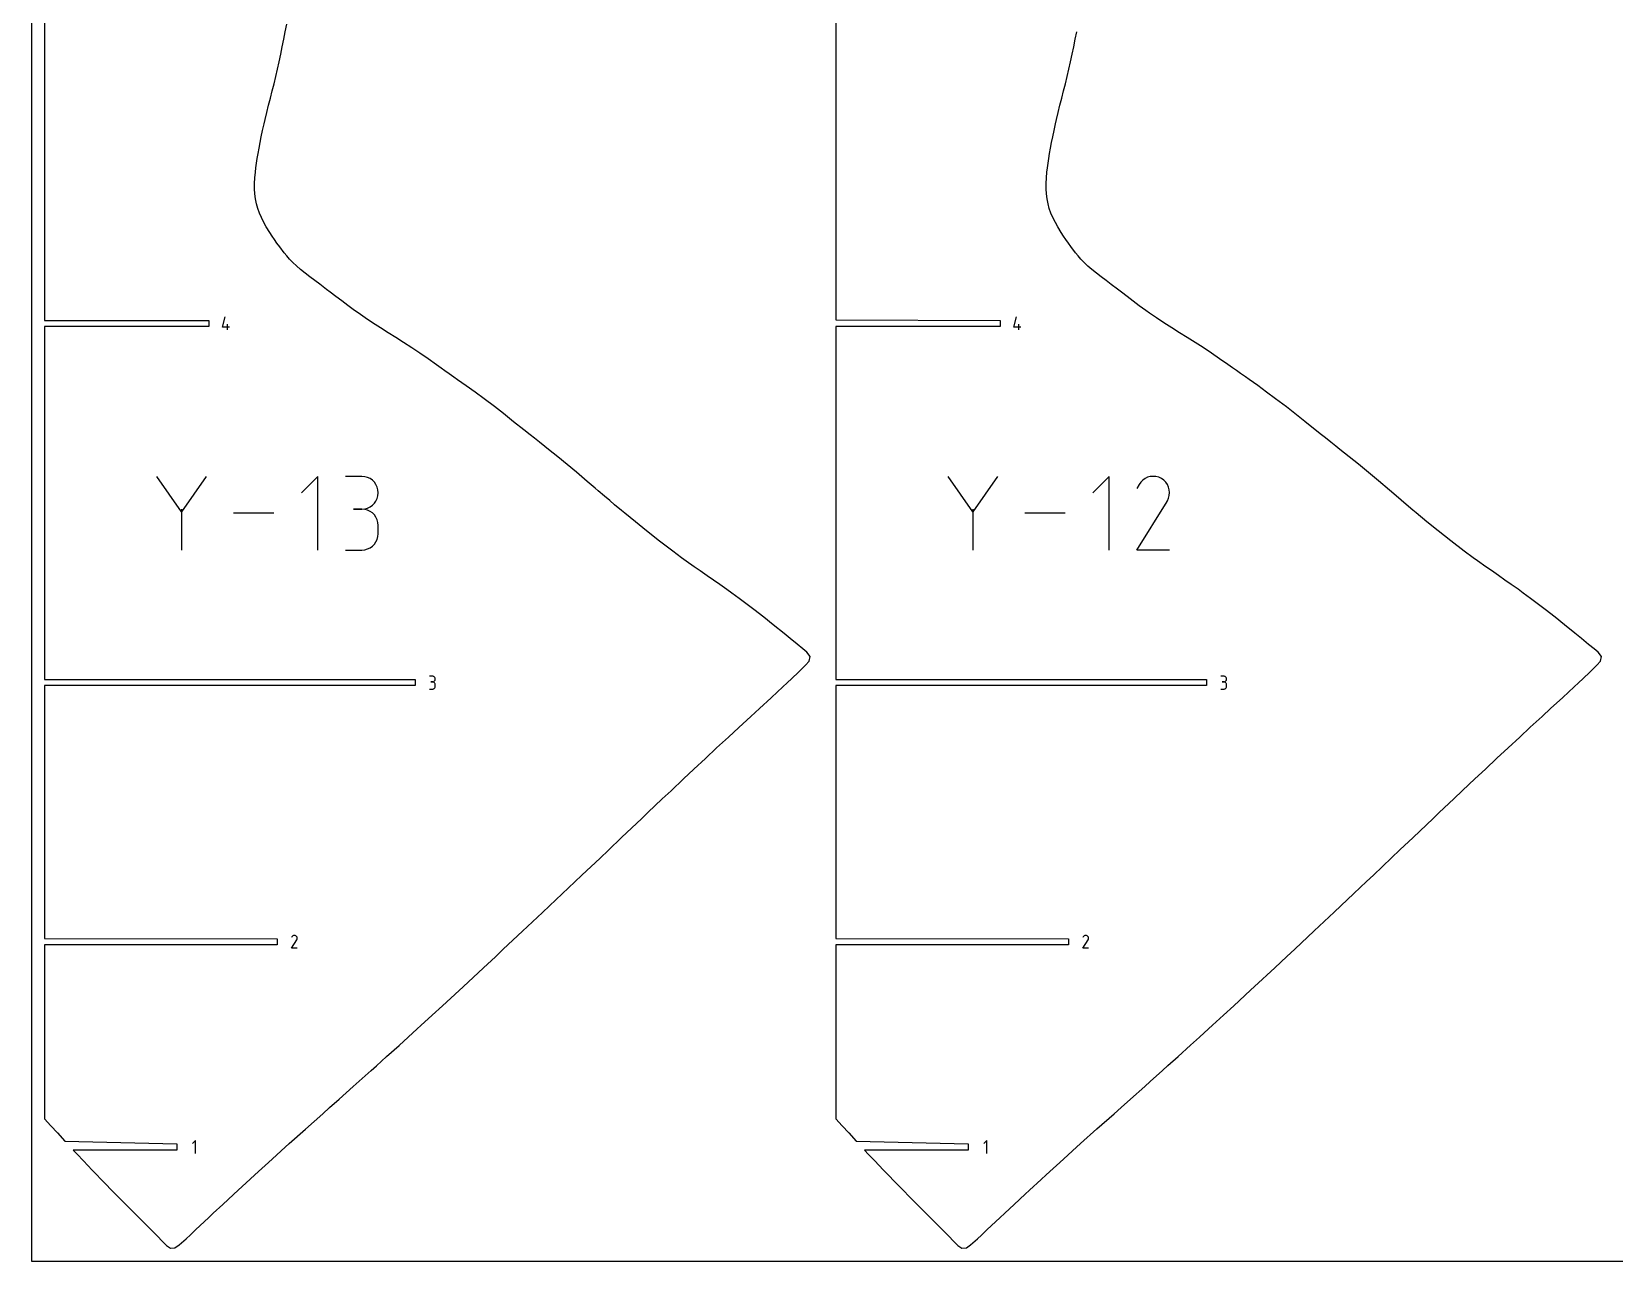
# Model space of a CAD drawing. Extents: x 0 to 51.8, y 0 to 12.2.
# Drawn here: x 0 to 7.72, y 0 to 5.99 of the extents above; entities that cross this region are included whole.
import ezdxf

# ---------------------------------------------------------------- set-up
doc = ezdxf.new("R2010")
doc.units = 0
doc.header["$MEASUREMENT"] = 0
for name, color, linetype in [('annotation', 7, 'Continuous'), ('boundary', 7, 'Continuous'), ('frame', 7, 'Continuous')]:
    doc.layers.add(name, color=color, linetype=linetype)

msp = doc.modelspace()

# ---------------------------------------------------------------- linework, layer by layer
at = {"layer": 'annotation', "color": 1}
for p, q in [((0.9304, 4.554), (0.9444, 4.603)), ((0.9654, 4.554), (0.9304, 4.554)), ((0.9549, 4.54), (0.9549, 4.568)), ((4.789, 4.554), (4.803, 4.603)), ((4.824, 4.554), (4.789, 4.554)), ((4.8135, 4.54), (4.8135, 4.568)), ((0.7305, 3.6529), (0.6107, 3.8261)), ((0.8502, 3.8261), (0.7305, 3.6529)), ((1.3957, 3.8261), (1.3159, 3.7463)), ((1.3957, 3.467), (1.3957, 3.8261)), ((1.6101, 3.8257), (1.5304, 3.8257)), ((1.6244, 3.8244), (1.6101, 3.8257)), ((1.6379, 3.8207), (1.6244, 3.8244)), ((1.6504, 3.8148), (1.6379, 3.8207)), ((1.6615, 3.8069), (1.6504, 3.8148)), ((1.6711, 3.7973), (1.6615, 3.8069)), ((1.679, 3.7862), (1.6711, 3.7973)), ((1.6848, 3.7738), (1.679, 3.7862)), ((4.5895, 3.6529), (4.4697, 3.8261)), ((4.7092, 3.8261), (4.5895, 3.6529)), ((5.2547, 3.8261), (5.1749, 3.7463)), ((5.2547, 3.4671), (5.2547, 3.8261)), ((5.4001, 3.7862), (5.3896, 3.7661)), ((5.4084, 3.798), (5.4001, 3.7862)), ((5.4184, 3.8078), (5.4084, 3.798)), ((5.4297, 3.8156), (5.4184, 3.8078)), ((5.4421, 3.8213), (5.4297, 3.8156)), ((5.4552, 3.8249), (5.4421, 3.8213)), ((5.4688, 3.8261), (5.4552, 3.8249)), ((5.4825, 3.825), (5.4688, 3.8261)), ((5.4961, 3.8215), (5.4825, 3.825)), ((5.5092, 3.8155), (5.4961, 3.8215)), ((5.5209, 3.8072), (5.5092, 3.8155)), ((5.5092, 3.8155), (5.5092, 3.8155)), ((5.5307, 3.7972), (5.5209, 3.8072)), ((5.5385, 3.7859), (5.5307, 3.7972)), ((5.5442, 3.7735), (5.5385, 3.7859)), ((1.6711, 3.6946), (1.679, 3.7058)), ((1.679, 3.7058), (1.6848, 3.7182)), ((1.6886, 3.7604), (1.6848, 3.7738)), ((1.6848, 3.7182), (1.6886, 3.7317)), ((1.6898, 3.7461), (1.6886, 3.7604)), ((1.6886, 3.7317), (1.6898, 3.7461)), ((1.6898, 3.7461), (1.6898, 3.7461)), ((5.5369, 3.7045), (5.5371, 3.7047)), ((5.5371, 3.7047), (5.5373, 3.7049)), ((5.5373, 3.7049), (5.5374, 3.7052)), ((5.5374, 3.7052), (5.5376, 3.7054)), ((5.5376, 3.7054), (5.5377, 3.7057)), ((5.5377, 3.7057), (5.5379, 3.7059)), ((5.5379, 3.7059), (5.538, 3.7062)), ((5.538, 3.7062), (5.5382, 3.7065)), ((5.5382, 3.7065), (5.5443, 3.7195)), ((5.5382, 3.7065), (5.5382, 3.7065)), ((5.5477, 3.7604), (5.5442, 3.7735)), ((5.5443, 3.7195), (5.5478, 3.7331)), ((5.5489, 3.7468), (5.5477, 3.7604)), ((5.5478, 3.7331), (5.5489, 3.7468)), ((0.7305, 3.6669), (0.7305, 3.467)), ((1.1813, 3.6466), (0.9849, 3.6466)), ((1.6101, 3.6662), (1.5702, 3.6662)), ((1.5702, 3.6662), (1.6101, 3.6662)), ((1.6101, 3.6662), (1.6244, 3.6675)), ((1.6244, 3.6649), (1.6101, 3.6662)), ((1.6101, 3.6662), (1.6101, 3.6662)), ((1.6244, 3.6675), (1.6379, 3.6712)), ((1.6379, 3.6612), (1.6244, 3.6649)), ((1.6379, 3.6712), (1.6504, 3.6771)), ((1.6504, 3.6553), (1.6379, 3.6612)), ((1.6504, 3.6771), (1.6615, 3.685)), ((1.6615, 3.6475), (1.6504, 3.6553)), ((1.6615, 3.685), (1.6711, 3.6946)), ((1.6711, 3.6379), (1.6615, 3.6475)), ((1.679, 3.6267), (1.6711, 3.6379)), ((4.5895, 3.6669), (4.5895, 3.467)), ((5.0403, 3.6466), (4.8439, 3.6466)), ((5.3894, 3.467), (5.5367, 3.7043)), ((5.5367, 3.7043), (5.5369, 3.7045)), ((5.5367, 3.7043), (5.5367, 3.7043)), ((1.6848, 3.6143), (1.679, 3.6267)), ((1.6886, 3.6009), (1.6848, 3.6143)), ((1.6898, 3.5866), (1.6886, 3.6009)), ((1.6898, 3.5467), (1.6898, 3.5866)), ((1.6898, 3.5866), (1.6898, 3.5866)), ((1.6379, 3.472), (1.6504, 3.4779)), ((1.6504, 3.4779), (1.6615, 3.4858)), ((1.6615, 3.4858), (1.6711, 3.4954)), ((1.6711, 3.4954), (1.679, 3.5065)), ((1.679, 3.5065), (1.6848, 3.5189)), ((1.6848, 3.5189), (1.6886, 3.5324)), ((1.6886, 3.5324), (1.6898, 3.5467)), ((1.5304, 3.4671), (1.6101, 3.4671)), ((1.6101, 3.4671), (1.6244, 3.4683)), ((1.6101, 3.4671), (1.6101, 3.4671)), ((1.6244, 3.4683), (1.6379, 3.472)), ((5.5489, 3.467), (5.3894, 3.467)), ((1.9542, 2.852), (1.9402, 2.852)), ((1.9402, 2.7891), (1.9542, 2.7891)), ((1.9542, 2.824), (1.9472, 2.824)), ((1.9472, 2.824), (1.9542, 2.824)), ((1.9567, 2.8518), (1.9542, 2.852)), ((1.9542, 2.824), (1.9567, 2.8242)), ((1.9567, 2.8238), (1.9542, 2.824)), ((1.9542, 2.824), (1.9542, 2.824)), ((1.9542, 2.7891), (1.9567, 2.7893)), ((1.9542, 2.7891), (1.9542, 2.7891)), ((1.9591, 2.8511), (1.9567, 2.8518)), ((1.9567, 2.8242), (1.9591, 2.8249)), ((1.9591, 2.8231), (1.9567, 2.8238)), ((1.9567, 2.7893), (1.9591, 2.7899)), ((1.9612, 2.8501), (1.9591, 2.8511)), ((1.9591, 2.8249), (1.9612, 2.8259)), ((1.9612, 2.8221), (1.9591, 2.8231)), ((1.9591, 2.7899), (1.9612, 2.791)), ((1.9632, 2.8487), (1.9612, 2.8501)), ((1.9612, 2.8259), (1.9632, 2.8273)), ((1.9632, 2.8207), (1.9612, 2.8221)), ((1.9612, 2.791), (1.9632, 2.7923)), ((1.9649, 2.847), (1.9632, 2.8487)), ((1.9632, 2.8273), (1.9649, 2.829)), ((1.9649, 2.819), (1.9632, 2.8207)), ((1.9632, 2.7923), (1.9649, 2.794)), ((1.9663, 2.8451), (1.9649, 2.847)), ((1.9649, 2.829), (1.9663, 2.831)), ((1.9663, 2.8171), (1.9649, 2.819)), ((1.9649, 2.794), (1.9663, 2.796)), ((1.9673, 2.8429), (1.9663, 2.8451)), ((1.9663, 2.831), (1.9673, 2.8331)), ((1.9673, 2.8149), (1.9663, 2.8171)), ((1.9663, 2.796), (1.9673, 2.7982)), ((1.9679, 2.8405), (1.9673, 2.8429)), ((1.9673, 2.8331), (1.9679, 2.8355)), ((1.9679, 2.8125), (1.9673, 2.8149)), ((1.9673, 2.7982), (1.9679, 2.8005)), ((1.9682, 2.838), (1.9679, 2.8405)), ((1.9679, 2.8355), (1.9682, 2.838)), ((1.9682, 2.81), (1.9679, 2.8125)), ((1.9679, 2.8005), (1.9682, 2.803)), ((1.9682, 2.838), (1.9682, 2.838)), ((1.9682, 2.803), (1.9682, 2.81)), ((1.9682, 2.81), (1.9682, 2.81)), ((5.8133, 2.852), (5.7993, 2.852)), ((5.7993, 2.7891), (5.8133, 2.7891)), ((5.8133, 2.824), (5.8063, 2.824)), ((5.8063, 2.824), (5.8133, 2.824)), ((5.8158, 2.8518), (5.8133, 2.852)), ((5.8133, 2.824), (5.8158, 2.8243)), ((5.8158, 2.8238), (5.8133, 2.824)), ((5.8133, 2.824), (5.8133, 2.824)), ((5.8133, 2.7891), (5.8158, 2.7893)), ((5.8133, 2.7891), (5.8133, 2.7891)), ((5.8182, 2.8512), (5.8158, 2.8518)), ((5.8158, 2.8243), (5.8182, 2.8249)), ((5.8182, 2.8232), (5.8158, 2.8238)), ((5.8158, 2.7893), (5.8182, 2.79)), ((5.8204, 2.8501), (5.8182, 2.8512)), ((5.8182, 2.8249), (5.8204, 2.826)), ((5.8204, 2.8221), (5.8182, 2.8232)), ((5.8182, 2.79), (5.8204, 2.791)), ((5.8223, 2.8488), (5.8204, 2.8501)), ((5.8204, 2.826), (5.8223, 2.8273)), ((5.8223, 2.8208), (5.8204, 2.8221)), ((5.8204, 2.791), (5.8223, 2.7924)), ((5.824, 2.8471), (5.8223, 2.8488)), ((5.8223, 2.8273), (5.824, 2.829)), ((5.824, 2.8191), (5.8223, 2.8208)), ((5.8223, 2.7924), (5.824, 2.7941)), ((5.8254, 2.8451), (5.824, 2.8471)), ((5.824, 2.829), (5.8254, 2.831)), ((5.8254, 2.8171), (5.824, 2.8191)), ((5.824, 2.7941), (5.8254, 2.796)), ((5.8264, 2.8429), (5.8254, 2.8451)), ((5.8254, 2.831), (5.8264, 2.8332)), ((5.8264, 2.8149), (5.8254, 2.8171)), ((5.8254, 2.796), (5.8264, 2.7982)), ((5.8271, 2.8406), (5.8264, 2.8429)), ((5.8264, 2.8332), (5.8271, 2.8355)), ((5.8271, 2.8126), (5.8264, 2.8149)), ((5.8264, 2.7982), (5.8271, 2.8006)), ((5.8273, 2.8381), (5.8271, 2.8406)), ((5.8271, 2.8355), (5.8273, 2.8381)), ((5.8273, 2.8101), (5.8271, 2.8126)), ((5.8271, 2.8006), (5.8273, 2.8031)), ((5.8273, 2.8381), (5.8273, 2.8381)), ((5.8273, 2.8031), (5.8273, 2.8101)), ((5.8273, 2.8101), (5.8273, 2.8101)), ((1.2669, 1.5257), (1.2928, 1.5673)), ((1.2688, 1.5817), (1.267, 1.5782)), ((1.2703, 1.5838), (1.2688, 1.5817)), ((1.272, 1.5855), (1.2703, 1.5838)), ((1.274, 1.5869), (1.272, 1.5855)), ((1.2762, 1.5879), (1.274, 1.5869)), ((1.2785, 1.5885), (1.2762, 1.5879)), ((1.2809, 1.5887), (1.2785, 1.5885)), ((1.2833, 1.5885), (1.2809, 1.5887)), ((1.2857, 1.5879), (1.2833, 1.5885)), ((1.288, 1.5868), (1.2857, 1.5879)), ((1.29, 1.5854), (1.288, 1.5868)), ((1.288, 1.5868), (1.288, 1.5868)), ((1.2917, 1.5836), (1.29, 1.5854)), ((1.2931, 1.5816), (1.2917, 1.5836)), ((1.2928, 1.5673), (1.2929, 1.5674)), ((1.2928, 1.5673), (1.2928, 1.5673)), ((1.2928, 1.5673), (1.2928, 1.5673)), ((1.2929, 1.5675), (1.293, 1.5676)), ((1.2929, 1.5674), (1.2929, 1.5675)), ((1.2929, 1.5675), (1.2929, 1.5675)), ((1.2929, 1.5674), (1.2929, 1.5674)), ((1.293, 1.5677), (1.2941, 1.57)), ((1.293, 1.5676), (1.293, 1.5677)), ((1.293, 1.5677), (1.293, 1.5677)), ((1.293, 1.5676), (1.293, 1.5676)), ((1.293, 1.5676), (1.293, 1.5676)), ((1.2941, 1.5795), (1.2931, 1.5816)), ((1.2947, 1.5772), (1.2941, 1.5795)), ((1.2941, 1.57), (1.2947, 1.5724)), ((1.2949, 1.5748), (1.2947, 1.5772)), ((1.2947, 1.5724), (1.2949, 1.5748)), ((5.1259, 1.5257), (5.1518, 1.5673)), ((5.1278, 1.5817), (5.126, 1.5782)), ((5.1293, 1.5838), (5.1278, 1.5817)), ((5.131, 1.5855), (5.1293, 1.5838)), ((5.133, 1.5869), (5.131, 1.5855)), ((5.1352, 1.5879), (5.133, 1.5869)), ((5.1375, 1.5885), (5.1352, 1.5879)), ((5.1399, 1.5887), (5.1375, 1.5885)), ((5.1423, 1.5885), (5.1399, 1.5887)), ((5.1447, 1.5879), (5.1423, 1.5885)), ((5.147, 1.5869), (5.1447, 1.5879)), ((5.149, 1.5854), (5.147, 1.5869)), ((5.147, 1.5869), (5.147, 1.5869)), ((5.1507, 1.5837), (5.149, 1.5854)), ((5.1521, 1.5817), (5.1507, 1.5837)), ((5.1518, 1.5673), (5.1518, 1.5674)), ((5.1518, 1.5674), (5.1519, 1.5674)), ((5.1518, 1.5673), (5.1518, 1.5673)), ((5.1519, 1.5674), (5.1519, 1.5675)), ((5.1519, 1.5675), (5.1519, 1.5675)), ((5.1519, 1.5675), (5.152, 1.5675)), ((5.152, 1.5676), (5.152, 1.5677)), ((5.152, 1.5677), (5.1521, 1.5677)), ((5.152, 1.5675), (5.152, 1.5676)), ((5.152, 1.5676), (5.152, 1.5676)), ((5.1531, 1.5795), (5.1521, 1.5817)), ((5.1521, 1.5677), (5.1531, 1.57)), ((5.1521, 1.5677), (5.1521, 1.5677)), ((5.1537, 1.5772), (5.1531, 1.5795)), ((5.1531, 1.57), (5.1537, 1.5724)), ((5.1539, 1.5748), (5.1537, 1.5772)), ((5.1537, 1.5724), (5.1539, 1.5748)), ((1.2949, 1.5257), (1.2669, 1.5257)), ((5.1539, 1.5257), (5.1259, 1.5257)), ((0.7988, 0.5887), (0.7848, 0.5747)), ((0.7988, 0.5257), (0.7988, 0.5887)), ((4.658, 0.5887), (4.6439, 0.5747)), ((4.658, 0.5257), (4.658, 0.5887))]:
    msp.add_line(p, q, dxfattribs=at)
at = {"layer": 'boundary', "color": 5}
for p, q in [((0.0625, 6.3293), (0.0625, 4.5862)), ((3.9216, 6.3293), (3.9216, 4.5882)), ((1.2369, 5.9935), (1.2439, 6.0304)), ((1.2224, 5.9196), (1.2298, 5.9565)), ((1.2298, 5.9565), (1.2369, 5.9935)), ((5.0818, 5.9196), (5.0891, 5.9565)), ((5.0891, 5.9565), (5.0962, 5.9935)), ((1.207, 5.8468), (1.2148, 5.8831)), ((1.2148, 5.8831), (1.2224, 5.9196)), ((5.0663, 5.8469), (5.0742, 5.8831)), ((5.0742, 5.8831), (5.0818, 5.9196)), ((1.1905, 5.7753), (1.1989, 5.8109)), ((1.1989, 5.8109), (1.207, 5.8468)), ((5.0499, 5.7753), (5.0582, 5.8109)), ((5.0582, 5.8109), (5.0663, 5.8469)), ((1.1729, 5.7048), (1.1818, 5.74)), ((1.1818, 5.74), (1.1905, 5.7753)), ((5.0323, 5.7048), (5.0412, 5.74)), ((5.0412, 5.74), (5.0499, 5.7753)), ((1.1465, 5.5995), (1.1551, 5.6347)), ((1.1551, 5.6347), (1.164, 5.6698)), ((1.164, 5.6698), (1.1729, 5.7048)), ((5.006, 5.5995), (5.0146, 5.6347)), ((5.0146, 5.6347), (5.0234, 5.6698)), ((5.0234, 5.6698), (5.0323, 5.7048)), ((1.1335, 5.5447), (1.1382, 5.5648)), ((1.1382, 5.5648), (1.1465, 5.5995)), ((4.9929, 5.5444), (4.9977, 5.5647)), ((4.9977, 5.5647), (5.006, 5.5995)), ((1.114, 5.4529), (1.1197, 5.4817)), ((1.1197, 5.4817), (1.1262, 5.5123)), ((1.1262, 5.5123), (1.1335, 5.5447)), ((4.9735, 5.4526), (4.9792, 5.4814)), ((4.9792, 5.4814), (4.9857, 5.5121)), ((4.9857, 5.5121), (4.9929, 5.5444)), ((1.1043, 5.4001), (1.1088, 5.4257)), ((1.1088, 5.4257), (1.114, 5.4529)), ((4.9639, 5.3998), (4.9684, 5.4255)), ((4.9684, 5.4255), (4.9735, 5.4526)), ((1.0913, 5.3094), (1.0938, 5.3303)), ((1.0938, 5.3303), (1.0969, 5.3525)), ((1.0969, 5.3525), (1.1005, 5.376)), ((1.1005, 5.376), (1.1043, 5.4001)), ((4.951, 5.3094), (4.9535, 5.3304)), ((4.9535, 5.3304), (4.9566, 5.3526)), ((4.9566, 5.3526), (4.9602, 5.3761)), ((4.9602, 5.3761), (4.9639, 5.3998)), ((1.0874, 5.2282), (1.0875, 5.2533)), ((1.0875, 5.2533), (1.0885, 5.2807)), ((1.0885, 5.2807), (1.0913, 5.3094)), ((4.9471, 5.2281), (4.9472, 5.2534)), ((4.9472, 5.2534), (4.9482, 5.2806)), ((4.9482, 5.2806), (4.951, 5.3094)), ((1.0888, 5.2034), (1.0874, 5.2282)), ((1.092, 5.1789), (1.0888, 5.2034)), ((1.0966, 5.1549), (1.092, 5.1789)), ((4.9485, 5.2033), (4.9471, 5.2281)), ((4.9517, 5.1789), (4.9485, 5.2033)), ((4.9562, 5.1548), (4.9517, 5.1789)), ((1.1028, 5.1324), (1.0966, 5.1549)), ((1.111, 5.1085), (1.1028, 5.1324)), ((1.1202, 5.0877), (1.111, 5.1085)), ((4.9624, 5.1324), (4.9562, 5.1548)), ((4.9706, 5.1085), (4.9624, 5.1324)), ((4.9797, 5.0877), (4.9706, 5.1085)), ((1.1327, 5.0627), (1.1202, 5.0877)), ((1.1443, 5.0426), (1.1327, 5.0627)), ((1.1618, 5.0141), (1.1443, 5.0426)), ((4.9922, 5.0627), (4.9797, 5.0877)), ((5.0037, 5.0427), (4.9922, 5.0627)), ((5.0211, 5.0142), (5.0037, 5.0427)), ((1.1728, 4.9973), (1.1618, 5.0141)), ((1.1841, 4.9805), (1.1728, 4.9973)), ((1.1963, 4.9629), (1.1841, 4.9805)), ((1.2096, 4.9444), (1.1963, 4.9629)), ((1.2308, 4.9163), (1.2096, 4.9444)), ((5.0321, 4.9973), (5.0211, 5.0142)), ((5.0433, 4.9805), (5.0321, 4.9973)), ((5.0554, 4.963), (5.0433, 4.9805)), ((5.0676, 4.9461), (5.0554, 4.963)), ((5.0898, 4.9163), (5.0676, 4.9461)), ((1.2438, 4.9005), (1.2308, 4.9163)), ((1.258, 4.8846), (1.2438, 4.9005)), ((1.2739, 4.8683), (1.258, 4.8846)), ((1.2917, 4.8515), (1.2739, 4.8683)), ((5.1027, 4.9005), (5.0898, 4.9163)), ((5.1169, 4.8845), (5.1027, 4.9005)), ((5.1327, 4.8681), (5.1169, 4.8845)), ((5.1505, 4.8513), (5.1327, 4.8681)), ((1.3118, 4.8342), (1.2917, 4.8515)), ((1.3337, 4.8164), (1.3118, 4.8342)), ((1.3569, 4.7984), (1.3337, 4.8164)), ((1.3808, 4.7803), (1.3569, 4.7984)), ((5.1705, 4.8339), (5.1505, 4.8513)), ((5.1924, 4.8161), (5.1705, 4.8339)), ((5.2156, 4.798), (5.1924, 4.8161)), ((5.2396, 4.7799), (5.2156, 4.798)), ((1.4051, 4.7622), (1.3808, 4.7803)), ((1.4383, 4.7376), (1.4051, 4.7622)), ((1.456, 4.7242), (1.4383, 4.7376)), ((1.4836, 4.7031), (1.456, 4.7242)), ((5.2639, 4.7619), (5.2396, 4.7799)), ((5.2954, 4.7386), (5.2639, 4.7619)), ((5.315, 4.7237), (5.2954, 4.7386)), ((5.3425, 4.7025), (5.315, 4.7237)), ((1.5121, 4.6814), (1.4836, 4.7031)), ((1.5423, 4.6587), (1.5121, 4.6814)), ((1.5749, 4.6349), (1.5423, 4.6587)), ((1.5925, 4.6223), (1.5749, 4.6349)), ((5.3708, 4.6806), (5.3425, 4.7025)), ((5.4007, 4.6577), (5.3708, 4.6806)), ((5.4332, 4.6339), (5.4007, 4.6577)), ((5.4508, 4.6212), (5.4332, 4.6339)), ((0.0625, 4.5862), (0.8641, 4.5862)), ((0.8641, 4.5568), (0.0625, 4.5568)), ((0.0625, 4.5568), (0.0625, 2.8353)), ((0.8641, 4.5862), (0.8641, 4.5568)), ((1.6266, 4.5988), (1.5925, 4.6223)), ((1.6629, 4.5746), (1.6266, 4.5988)), ((1.7004, 4.5502), (1.6629, 4.5746)), ((3.9216, 4.5882), (4.7227, 4.5862)), ((4.7227, 4.5568), (3.9216, 4.5568)), ((3.9216, 4.5568), (3.9216, 2.8353)), ((4.7227, 4.5862), (4.7227, 4.5568)), ((5.4852, 4.598), (5.4508, 4.6212)), ((5.5218, 4.5742), (5.4852, 4.598)), ((5.5597, 4.5501), (5.5218, 4.5742)), ((1.7384, 4.526), (1.7004, 4.5502)), ((1.7758, 4.5024), (1.7384, 4.526)), ((1.8135, 4.4787), (1.7758, 4.5024)), ((1.8533, 4.4527), (1.8135, 4.4787)), ((5.598, 4.5262), (5.5597, 4.5501)), ((5.6356, 4.5029), (5.598, 4.5262)), ((5.6733, 4.4792), (5.6356, 4.5029)), ((5.713, 4.4533), (5.6733, 4.4792)), ((1.893, 4.4262), (1.8533, 4.4527)), ((1.9329, 4.3987), (1.893, 4.4262)), ((5.7527, 4.4268), (5.713, 4.4533)), ((5.7926, 4.3995), (5.7527, 4.4268)), ((5.8333, 4.3711), (5.7926, 4.3995)), ((1.9736, 4.3702), (1.9329, 4.3987)), ((1.9967, 4.354), (1.9736, 4.3702)), ((2.0156, 4.3405), (1.9967, 4.354)), ((2.0359, 4.3262), (2.0156, 4.3405)), ((2.0594, 4.3095), (2.0359, 4.3262)), ((5.8566, 4.3549), (5.8333, 4.3711)), ((5.8753, 4.3415), (5.8566, 4.3549)), ((5.8957, 4.3271), (5.8753, 4.3415)), ((5.9191, 4.3104), (5.8957, 4.3271)), ((2.0767, 4.2973), (2.0594, 4.3095)), ((2.1189, 4.2672), (2.0767, 4.2973)), ((2.1622, 4.2359), (2.1189, 4.2672)), ((5.9365, 4.2982), (5.9191, 4.3104)), ((5.9787, 4.2681), (5.9365, 4.2982)), ((6.022, 4.2368), (5.9787, 4.2681)), ((2.2064, 4.2036), (2.1622, 4.2359)), ((2.2567, 4.1658), (2.2064, 4.2036)), ((6.0661, 4.2043), (6.022, 4.2368)), ((6.1187, 4.1647), (6.0661, 4.2043)), ((2.3003, 4.1318), (2.2567, 4.1658)), ((2.3504, 4.0922), (2.3003, 4.1318)), ((2.4009, 4.0521), (2.3504, 4.0922)), ((6.1594, 4.1329), (6.1187, 4.1647)), ((6.2093, 4.0933), (6.1594, 4.1329)), ((6.2595, 4.0534), (6.2093, 4.0933)), ((2.4307, 4.0284), (2.4009, 4.0521)), ((2.4516, 4.0119), (2.4307, 4.0284)), ((6.2898, 4.0292), (6.2595, 4.0534)), ((6.3098, 4.0133), (6.2898, 4.0292)), ((2.4758, 3.9926), (2.4516, 4.0119)), ((2.5025, 3.9713), (2.4758, 3.9926)), ((2.5209, 3.9566), (2.5025, 3.9713)), ((2.566, 3.9204), (2.5209, 3.9566)), ((6.3347, 3.9934), (6.3098, 4.0133)), ((6.3604, 3.9728), (6.3347, 3.9934)), ((6.3796, 3.9575), (6.3604, 3.9728)), ((6.4247, 3.9213), (6.3796, 3.9575)), ((2.6111, 3.8838), (2.566, 3.9204)), ((2.6569, 3.8462), (2.6111, 3.8838)), ((6.4699, 3.8849), (6.4247, 3.9213)), ((6.5187, 3.8453), (6.4699, 3.8849)), ((2.7094, 3.8016), (2.6569, 3.8462)), ((2.7472, 3.7692), (2.7094, 3.8016)), ((6.5676, 3.804), (6.5187, 3.8453)), ((6.6217, 3.758), (6.5676, 3.804)), ((2.7633, 3.7555), (2.7472, 3.7692)), ((2.7941, 3.729), (2.7633, 3.7555)), ((2.819, 3.708), (2.7941, 3.729)), ((2.8424, 3.688), (2.819, 3.708)), ((6.6539, 3.7305), (6.6217, 3.758)), ((6.6777, 3.7104), (6.6539, 3.7305)), ((6.7023, 3.6895), (6.6777, 3.7104)), ((2.8767, 3.6594), (2.8424, 3.688)), ((2.8923, 3.6463), (2.8767, 3.6594)), ((2.9439, 3.6038), (2.8923, 3.6463)), ((6.7355, 3.6617), (6.7023, 3.6895)), ((6.7521, 3.6476), (6.7355, 3.6617)), ((6.8037, 3.605), (6.7521, 3.6476)), ((2.9982, 3.5602), (2.9439, 3.6038)), ((3.0615, 3.5104), (2.9982, 3.5602)), ((6.8584, 3.5608), (6.8037, 3.605)), ((6.9203, 3.5117), (6.8584, 3.5608)), ((3.1263, 3.4613), (3.0615, 3.5104)), ((6.9851, 3.4622), (6.9203, 3.5117)), ((3.1697, 3.429), (3.1263, 3.4613)), ((3.1925, 3.4132), (3.1697, 3.429)), ((3.2314, 3.3853), (3.1925, 3.4132)), ((7.0289, 3.4294), (6.9851, 3.4622)), ((7.0513, 3.4139), (7.0289, 3.4294)), ((7.0906, 3.3856), (7.0513, 3.4139)), ((3.2593, 3.3663), (3.2314, 3.3853)), ((3.2938, 3.3419), (3.2593, 3.3663)), ((3.3255, 3.3203), (3.2938, 3.3419)), ((3.3554, 3.2992), (3.3255, 3.3203)), ((7.1181, 3.3668), (7.0906, 3.3856)), ((7.153, 3.3421), (7.1181, 3.3668)), ((7.1844, 3.3207), (7.153, 3.3421)), ((7.2145, 3.2993), (7.1844, 3.3207)), ((3.3897, 3.2752), (3.3554, 3.2992)), ((3.4145, 3.2572), (3.3897, 3.2752)), ((3.4506, 3.231), (3.4145, 3.2572)), ((7.2488, 3.2754), (7.2145, 3.2993)), ((7.2736, 3.2574), (7.2488, 3.2754)), ((7.3098, 3.2311), (7.2736, 3.2574)), ((3.4698, 3.2164), (3.4506, 3.231)), ((3.5216, 3.177), (3.4698, 3.2164)), ((3.5701, 3.1391), (3.5216, 3.177)), ((7.329, 3.2165), (7.3098, 3.2311)), ((7.3807, 3.177), (7.329, 3.2165)), ((7.4292, 3.1391), (7.3807, 3.177)), ((3.6155, 3.103), (3.5701, 3.1391)), ((3.6689, 3.0601), (3.6155, 3.103)), ((7.4746, 3.103), (7.4292, 3.1391)), ((7.5259, 3.0617), (7.4746, 3.103)), ((3.6982, 3.0361), (3.6689, 3.0601)), ((3.7329, 3.0076), (3.6982, 3.0361)), ((7.5573, 3.0359), (7.5259, 3.0617)), ((7.592, 3.0073), (7.5573, 3.0359)), ((3.7602, 2.985), (3.7329, 3.0076)), ((3.7795, 2.9687), (3.7602, 2.985)), ((3.7964, 2.9483), (3.7795, 2.9687)), ((3.7908, 2.9253), (3.7964, 2.9483)), ((7.6192, 2.9847), (7.592, 3.0073)), ((7.6385, 2.9685), (7.6192, 2.9847)), ((7.6553, 2.9481), (7.6385, 2.9685)), ((7.6498, 2.9251), (7.6553, 2.9481)), ((3.7055, 2.8395), (3.7408, 2.8727)), ((3.7408, 2.8727), (3.7739, 2.9054)), ((3.7739, 2.9054), (3.7908, 2.9253)), ((7.5647, 2.8396), (7.5998, 2.8725)), ((7.5998, 2.8725), (7.6329, 2.9052)), ((7.6329, 2.9052), (7.6498, 2.9251)), ((0.0625, 2.8353), (1.8704, 2.8353)), ((1.8704, 2.8059), (0.0625, 2.8059)), ((0.0625, 2.8059), (0.0625, 1.5739)), ((1.8704, 2.8353), (1.8704, 2.8059)), ((3.6369, 2.776), (3.6865, 2.8218)), ((3.6865, 2.8218), (3.7055, 2.8395)), ((3.9216, 2.8353), (5.7295, 2.8353)), ((5.7295, 2.8059), (3.9216, 2.8059)), ((3.9216, 2.8059), (3.9216, 1.5739)), ((5.7295, 2.8353), (5.7295, 2.8059)), ((7.4962, 2.7762), (7.5455, 2.8217)), ((7.5455, 2.8217), (7.5647, 2.8396)), ((3.5491, 2.6951), (3.6059, 2.7473)), ((3.6059, 2.7473), (3.6369, 2.776)), ((7.4086, 2.6955), (7.465, 2.7473)), ((7.465, 2.7473), (7.4962, 2.7762)), ((3.4485, 2.6023), (3.507, 2.6562)), ((3.507, 2.6562), (3.5491, 2.6951)), ((7.3081, 2.6028), (7.3662, 2.6563)), ((7.3662, 2.6563), (7.4086, 2.6955)), ((3.3403, 2.5022), (3.3977, 2.5554)), ((3.3977, 2.5554), (3.4485, 2.6023)), ((7.1999, 2.5027), (7.257, 2.5556)), ((7.257, 2.5556), (7.3081, 2.6028)), ((3.2857, 2.4515), (3.3403, 2.5022)), ((7.1451, 2.4519), (7.1999, 2.5027)), ((3.1785, 2.3512), (3.2296, 2.399)), ((3.2296, 2.399), (3.2857, 2.4515)), ((7.038, 2.3517), (7.0892, 2.3995)), ((7.0892, 2.3995), (7.1451, 2.4519)), ((3.1179, 2.294), (3.1785, 2.3512)), ((6.9776, 2.2947), (7.038, 2.3517)), ((3.0048, 2.187), (3.0752, 2.2537)), ((3.0752, 2.2537), (3.1179, 2.294)), ((6.8645, 2.1877), (6.9348, 2.2543)), ((6.9348, 2.2543), (6.9776, 2.2947)), ((2.9748, 2.1585), (3.0048, 2.187)), ((6.8344, 2.1592), (6.8645, 2.1877)), ((2.8764, 2.0651), (2.9748, 2.1585)), ((6.7361, 2.0659), (6.8344, 2.1592)), ((2.8124, 2.0044), (2.8764, 2.0651)), ((6.6724, 2.0054), (6.7361, 2.0659)), ((2.683, 1.8817), (2.7716, 1.9656)), ((2.7716, 1.9656), (2.8124, 2.0044)), ((6.5428, 1.8826), (6.6313, 1.9664)), ((6.6313, 1.9664), (6.6724, 2.0054)), ((2.6495, 1.85), (2.683, 1.8817)), ((6.5092, 1.8507), (6.5428, 1.8826)), ((2.5246, 1.732), (2.5873, 1.7912)), ((2.5873, 1.7912), (2.6495, 1.85)), ((6.3843, 1.7327), (6.4471, 1.7921)), ((6.4471, 1.7921), (6.5092, 1.8507)), ((2.3942, 1.6092), (2.4918, 1.701)), ((2.4918, 1.701), (2.5246, 1.732)), ((6.2546, 1.6107), (6.3516, 1.7019)), ((6.3516, 1.7019), (6.3843, 1.7327)), ((0.0625, 1.5739), (1.1971, 1.5719)), ((1.1971, 1.5719), (1.1971, 1.5425)), ((2.3001, 1.5209), (2.3942, 1.6092)), ((3.9216, 1.5739), (5.0561, 1.5719)), ((5.0561, 1.5719), (5.0561, 1.5425)), ((6.1598, 1.5218), (6.2546, 1.6107)), ((1.1971, 1.5425), (0.0625, 1.5425)), ((0.0625, 1.5425), (0.0625, 0.6953)), ((2.2029, 1.4303), (2.2612, 1.4846)), ((2.2612, 1.4846), (2.3001, 1.5209)), ((5.0561, 1.5425), (3.9216, 1.5425)), ((3.9216, 1.5425), (3.9216, 0.6953)), ((6.0626, 1.431), (6.1208, 1.4853)), ((6.1208, 1.4853), (6.1598, 1.5218)), ((2.1041, 1.3386), (2.2029, 1.4303)), ((5.9638, 1.3393), (6.0626, 1.431)), ((2.0027, 1.2452), (2.0847, 1.3207)), ((2.0847, 1.3207), (2.1041, 1.3386)), ((5.8624, 1.2459), (5.9442, 1.3212)), ((5.9442, 1.3212), (5.9638, 1.3393)), ((1.9531, 1.1998), (2.0027, 1.2452)), ((5.8126, 1.2002), (5.8624, 1.2459)), ((1.8986, 1.15), (1.9531, 1.1998)), ((5.7584, 1.1507), (5.8126, 1.2002)), ((1.7915, 1.0527), (1.836, 1.093)), ((1.836, 1.093), (1.8796, 1.1326)), ((1.8796, 1.1326), (1.8986, 1.15)), ((5.6514, 1.0534), (5.6945, 1.0926)), ((5.6945, 1.0926), (5.739, 1.133)), ((5.739, 1.133), (5.7584, 1.1507)), ((1.7311, 0.998), (1.7915, 1.0527)), ((5.5903, 0.9982), (5.6514, 1.0534)), ((1.597, 0.8778), (1.6551, 0.9296)), ((1.6551, 0.9296), (1.6814, 0.9534)), ((1.6814, 0.9534), (1.7311, 0.998)), ((5.4546, 0.8765), (5.5143, 0.9298)), ((5.5143, 0.9298), (5.5413, 0.9541)), ((5.5413, 0.9541), (5.5903, 0.9982)), ((1.4993, 0.7907), (1.5682, 0.8522)), ((1.5682, 0.8522), (1.597, 0.8778)), ((5.3584, 0.7907), (5.4281, 0.8529)), ((5.4281, 0.8529), (5.4546, 0.8765)), ((1.4525, 0.7493), (1.4993, 0.7907)), ((5.3123, 0.75), (5.3584, 0.7907)), ((0.0625, 0.6953), (0.0936, 0.6611)), ((1.3346, 0.6447), (1.4193, 0.7197)), ((1.4193, 0.7197), (1.4525, 0.7493)), ((3.9216, 0.6953), (3.9527, 0.6611)), ((5.1943, 0.6452), (5.2783, 0.7196)), ((5.2783, 0.7196), (5.3123, 0.75)), ((0.0936, 0.6611), (0.1261, 0.6256)), ((0.1261, 0.6256), (0.1621, 0.5862)), ((1.2556, 0.5739), (1.3346, 0.6447)), ((3.9527, 0.6611), (3.9847, 0.6261)), ((3.9847, 0.6261), (4.0212, 0.5862)), ((5.1144, 0.5736), (5.1943, 0.6452)), ((0.1621, 0.5862), (0.708, 0.5719)), ((0.708, 0.5425), (0.2027, 0.5425)), ((0.2027, 0.5425), (0.2216, 0.5222)), ((0.708, 0.5719), (0.708, 0.5425)), ((1.216, 0.5384), (1.2556, 0.5739)), ((4.0212, 0.5862), (4.5671, 0.5719)), ((4.5671, 0.5425), (4.0618, 0.5425)), ((4.0618, 0.5425), (4.0814, 0.5214)), ((4.5671, 0.5719), (4.5671, 0.5425)), ((5.0755, 0.5388), (5.1144, 0.5736)), ((0.2216, 0.5222), (0.2526, 0.4891)), ((0.2526, 0.4891), (0.2952, 0.4444)), ((1.0883, 0.4221), (1.1723, 0.4987)), ((1.1723, 0.4987), (1.216, 0.5384)), ((4.0814, 0.5214), (4.1097, 0.4913)), ((4.1097, 0.4913), (4.1544, 0.4444)), ((4.947, 0.4217), (5.0311, 0.4984)), ((5.0311, 0.4984), (5.0755, 0.5388)), ((0.2952, 0.4444), (0.3589, 0.3786)), ((1.0074, 0.3474), (1.0653, 0.4009)), ((1.0653, 0.4009), (1.0883, 0.4221)), ((4.1544, 0.4444), (4.1688, 0.4296)), ((4.1688, 0.4296), (4.2181, 0.3786)), ((4.8661, 0.347), (4.9223, 0.3989)), ((4.9223, 0.3989), (4.947, 0.4217)), ((0.3589, 0.3786), (0.3913, 0.3455)), ((0.3913, 0.3455), (0.4197, 0.3166)), ((0.4197, 0.3166), (0.4671, 0.2687)), ((0.9316, 0.2769), (0.9848, 0.3265)), ((0.9848, 0.3265), (1.0074, 0.3474)), ((4.2181, 0.3786), (4.2511, 0.3449)), ((4.2511, 0.3449), (4.2788, 0.3166)), ((4.2788, 0.3166), (4.3268, 0.2682)), ((4.7904, 0.2765), (4.8442, 0.3267)), ((4.8442, 0.3267), (4.8661, 0.347)), ((0.4671, 0.2687), (0.5109, 0.2246)), ((0.8621, 0.2119), (0.8859, 0.2342)), ((0.8859, 0.2342), (0.9316, 0.2769)), ((4.3268, 0.2682), (4.3682, 0.2266)), ((4.7209, 0.2115), (4.7452, 0.2343)), ((4.7452, 0.2343), (4.7904, 0.2765)), ((0.5109, 0.2246), (0.529, 0.2067)), ((0.529, 0.2067), (0.5745, 0.1615)), ((0.5745, 0.1615), (0.6116, 0.1243)), ((0.7747, 0.1299), (0.8014, 0.155)), ((0.8014, 0.155), (0.8621, 0.2119)), ((4.3682, 0.2266), (4.3882, 0.2068)), ((4.3882, 0.2068), (4.4337, 0.1615)), ((4.4337, 0.1615), (4.4707, 0.1244)), ((4.6317, 0.1279), (4.6603, 0.1547)), ((4.6603, 0.1547), (4.7209, 0.2115)), ((0.6116, 0.1243), (0.6384, 0.0965)), ((0.6384, 0.0965), (0.6579, 0.0773)), ((0.6579, 0.0773), (0.6772, 0.0649)), ((0.6988, 0.0655), (0.7192, 0.0798)), ((0.7192, 0.0798), (0.753, 0.1096)), ((0.753, 0.1096), (0.7747, 0.1299)), ((4.4707, 0.1244), (4.4976, 0.0965)), ((4.4976, 0.0965), (4.517, 0.0774)), ((4.517, 0.0774), (4.5363, 0.0649)), ((4.558, 0.0655), (4.5784, 0.0798)), ((4.5784, 0.0798), (4.6122, 0.1096)), ((4.6122, 0.1096), (4.6317, 0.1279)), ((0.6772, 0.0649), (0.6988, 0.0655)), ((4.5363, 0.0649), (4.558, 0.0655))]:
    msp.add_line(p, q, dxfattribs=at)
at = {"layer": 'frame', "color": 5}
for p, q in [((0, 12), (0, 0)), ((0, 0), (12, 0))]:
    msp.add_line(p, q, dxfattribs=at)

doc.saveas('drawing.dxf')
